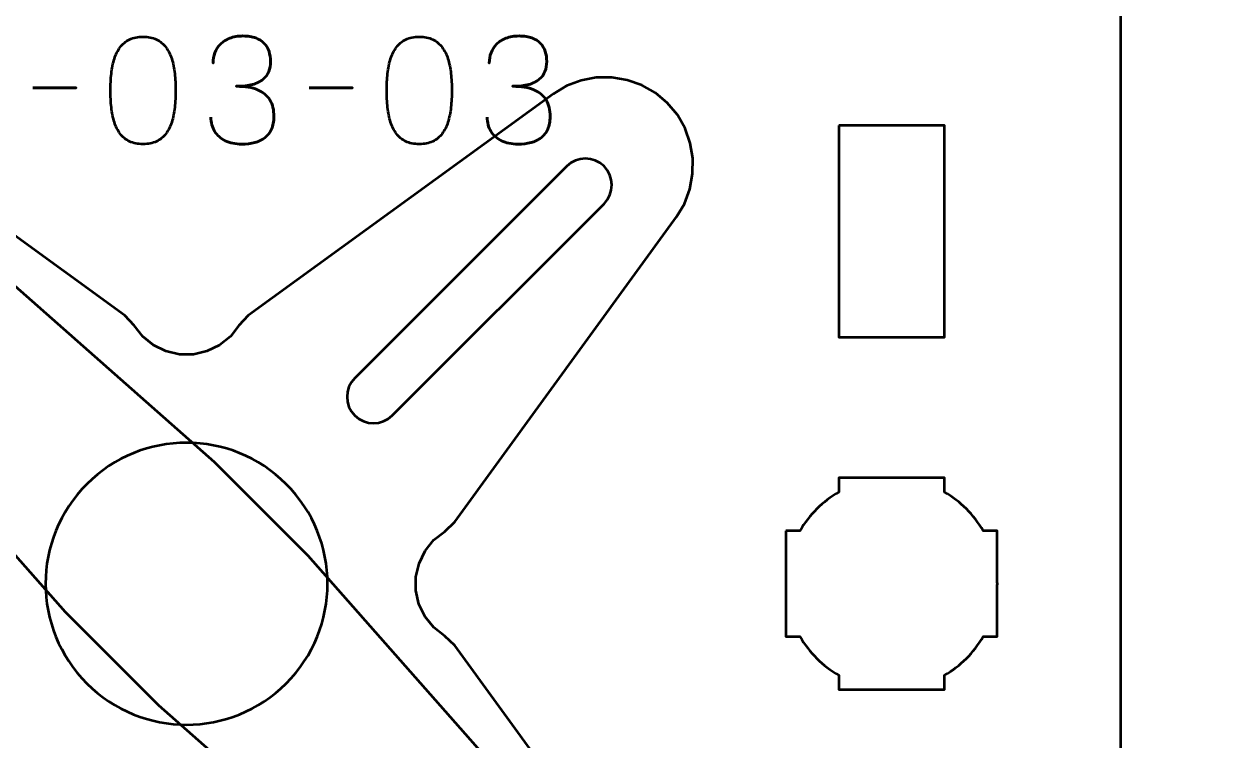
# Model space of a CAD drawing. Header units: centimetres. Extents: x -22.6 to 1.6, y -29.7 to 0.
# Drawn here: x -19.961 to -16.563, y -26.919 to -24.887 of the extents above; entities that cross this region are included whole.
import ezdxf

# ---------------------------------------------------------------- set-up
doc = ezdxf.new("R2010")
doc.units = ezdxf.units.CM
doc.header["$MEASUREMENT"] = 0
doc.layers.add('Layer 1', color=7, linetype='Continuous')

msp = doc.modelspace()

# ---------------------------------------------------------------- linework, layer by layer
at = {"layer": 'Layer 1', "color": 22, "lineweight": 53}
msp.add_open_spline([(-22.62502, -29.19995), (-22.62502, -29.19995), (-22.62502, -0.49992), (-22.62502, -0.49992), (-22.62502, -0.49992), (-22.62502, -0.22295), (-22.40193, 0.00004), (-22.12493, 0.00004), (-22.12493, 0.00004), (-22.12493, 0.00004), (1.12492, 0.00004), (1.12492, 0.00004), (1.12492, 0.00004), (1.40206, 0.00004), (1.62502, -0.22295), (1.62502, -0.49992), (1.62502, -0.49992), (1.62502, -0.49992), (1.62502, -29.19995), (1.62502, -29.19995), (1.62502, -29.19995), (1.62502, -29.47695), (1.40206, -29.70004), (1.12492, -29.70004), (1.12492, -29.70004), (1.12492, -29.70004), (-22.12493, -29.70004), (-22.12493, -29.70004), (-22.12493, -29.70004), (-22.40193, -29.70004), (-22.62502, -29.47695), (-22.62502, -29.19995)], degree=3, knots=[0, 0, 0, 0, 0.125, 0.125, 0.125, 0.125, 0.25, 0.25, 0.25, 0.25, 0.375, 0.375, 0.375, 0.375, 0.5, 0.5, 0.5, 0.5, 0.625, 0.625, 0.625, 0.625, 0.75, 0.75, 0.75, 0.75, 0.875, 0.875, 0.875, 0.875, 1, 1, 1, 1], dxfattribs=at)
at = {"layer": 'Layer 1', "color": 114, "lineweight": 53}
msp.add_open_spline([(-21.64991, -23.82495), (-21.64991, -23.82495), (-17.35004, -23.82495), (-17.35004, -23.82495), (-17.35004, -23.82495), (-17.0729, -23.82495), (-16.84994, -24.04804), (-16.84994, -24.32504), (-16.84994, -24.32504), (-16.84994, -24.32504), (-16.84994, -28.62491), (-16.84994, -28.62491), (-16.84994, -28.62491), (-16.84994, -28.90205), (-17.0729, -29.12501), (-17.35004, -29.12501), (-17.35004, -29.12501), (-17.35004, -29.12501), (-21.64991, -29.12501), (-21.64991, -29.12501), (-21.64991, -29.12501), (-21.92691, -29.12501), (-22.15, -28.90205), (-22.15, -28.62491), (-22.15, -28.62491), (-22.15, -28.62491), (-22.15, -24.32504), (-22.15, -24.32504), (-22.15, -24.32504), (-22.15, -24.04804), (-21.92691, -23.82495), (-21.64991, -23.82495)], degree=3, knots=[0, 0, 0, 0, 0.125, 0.125, 0.125, 0.125, 0.25, 0.25, 0.25, 0.25, 0.375, 0.375, 0.375, 0.375, 0.5, 0.5, 0.5, 0.5, 0.625, 0.625, 0.625, 0.625, 0.75, 0.75, 0.75, 0.75, 0.875, 0.875, 0.875, 0.875, 1, 1, 1, 1], dxfattribs=at)
at = {"layer": 'Layer 1', "color": 30, "lineweight": 53}
for points, knots in [([(-19.6234, -25.2278), (-19.60859, -25.22773), (-19.59582, -25.22512), (-19.58516, -25.22004), (-19.58516, -25.22004), (-19.57458, -25.21496), (-19.56576, -25.20769), (-19.55871, -25.19845), (-19.55871, -25.19845), (-19.55172, -25.18914), (-19.54622, -25.17813), (-19.54213, -25.16543), (-19.54213, -25.16543), (-19.5381, -25.15273), (-19.53521, -25.13883), (-19.53359, -25.12359), (-19.53359, -25.12359), (-19.53189, -25.10835), (-19.53105, -25.09233), (-19.53112, -25.0754), (-19.53112, -25.0754), (-19.53105, -25.05854), (-19.53189, -25.04252), (-19.53359, -25.02735), (-19.53359, -25.02735), (-19.53521, -25.01218), (-19.5381, -24.99821), (-19.54213, -24.98551), (-19.54213, -24.98551), (-19.54622, -24.97288), (-19.55172, -24.96188), (-19.55871, -24.95249), (-19.55871, -24.95249), (-19.56576, -24.94318), (-19.57458, -24.93591), (-19.58516, -24.93083), (-19.58516, -24.93083), (-19.59582, -24.92568), (-19.60859, -24.92307), (-19.6234, -24.923), (-19.6234, -24.923), (-19.63822, -24.92307), (-19.65099, -24.92568), (-19.66165, -24.93083), (-19.66165, -24.93083), (-19.67223, -24.93591), (-19.68105, -24.94318), (-19.6881, -24.95249), (-19.6881, -24.95249), (-19.69509, -24.96188), (-19.70059, -24.97288), (-19.70468, -24.98551), (-19.70468, -24.98551), (-19.70871, -24.99821), (-19.7116, -25.01218), (-19.71322, -25.02735), (-19.71322, -25.02735), (-19.71491, -25.04252), (-19.71576, -25.05854), (-19.71569, -25.0754), (-19.71569, -25.0754), (-19.71576, -25.09233), (-19.71491, -25.10835), (-19.71322, -25.12359), (-19.71322, -25.12359), (-19.7116, -25.13883), (-19.70871, -25.15273), (-19.70468, -25.16543), (-19.70468, -25.16543), (-19.70059, -25.17813), (-19.69509, -25.18914), (-19.6881, -25.19845), (-19.6881, -25.19845), (-19.68105, -25.20769), (-19.67223, -25.21496), (-19.66165, -25.22004), (-19.66165, -25.22004), (-19.65099, -25.22512), (-19.63822, -25.22773), (-19.6234, -25.2278)], [0, 0, 0, 0, 0.05, 0.05, 0.05, 0.05, 0.1, 0.1, 0.1, 0.1, 0.15, 0.15, 0.15, 0.15, 0.2, 0.2, 0.2, 0.2, 0.25, 0.25, 0.25, 0.25, 0.3, 0.3, 0.3, 0.3, 0.35, 0.35, 0.35, 0.35, 0.4, 0.4, 0.4, 0.4, 0.45, 0.45, 0.45, 0.45, 0.5, 0.5, 0.5, 0.5, 0.55, 0.55, 0.55, 0.55, 0.6, 0.6, 0.6, 0.6, 0.65, 0.65, 0.65, 0.65, 0.7, 0.7, 0.7, 0.7, 0.75, 0.75, 0.75, 0.75, 0.8, 0.8, 0.8, 0.8, 0.85, 0.85, 0.85, 0.85, 0.9, 0.9, 0.9, 0.9, 0.95, 0.95, 0.95, 0.95, 1, 1, 1, 1]), ([(-19.6234, -25.2278), (-19.60859, -25.22773), (-19.59582, -25.22512), (-19.58516, -25.22004), (-19.58516, -25.22004), (-19.57458, -25.21496), (-19.56576, -25.20769), (-19.55871, -25.19845), (-19.55871, -25.19845), (-19.55172, -25.18914), (-19.54622, -25.17813), (-19.54213, -25.16543), (-19.54213, -25.16543), (-19.5381, -25.15273), (-19.53521, -25.13883), (-19.53359, -25.12359), (-19.53359, -25.12359), (-19.53189, -25.10835), (-19.53105, -25.09233), (-19.53112, -25.0754), (-19.53112, -25.0754), (-19.53105, -25.05854), (-19.53189, -25.04252), (-19.53359, -25.02735), (-19.53359, -25.02735), (-19.53521, -25.01218), (-19.5381, -24.99821), (-19.54213, -24.98551), (-19.54213, -24.98551), (-19.54622, -24.97288), (-19.55172, -24.96188), (-19.55871, -24.95249), (-19.55871, -24.95249), (-19.56576, -24.94318), (-19.57458, -24.93591), (-19.58516, -24.93083), (-19.58516, -24.93083), (-19.59582, -24.92568), (-19.60859, -24.92307), (-19.6234, -24.923), (-19.6234, -24.923), (-19.63822, -24.92307), (-19.65099, -24.92568), (-19.66165, -24.93083), (-19.66165, -24.93083), (-19.67223, -24.93591), (-19.68105, -24.94318), (-19.6881, -24.95249), (-19.6881, -24.95249), (-19.69509, -24.96188), (-19.70059, -24.97288), (-19.70468, -24.98551), (-19.70468, -24.98551), (-19.70871, -24.99821), (-19.7116, -25.01218), (-19.71322, -25.02735), (-19.71322, -25.02735), (-19.71491, -25.04252), (-19.71576, -25.05854), (-19.71569, -25.0754), (-19.71569, -25.0754), (-19.71576, -25.09233), (-19.71491, -25.10835), (-19.71322, -25.12359), (-19.71322, -25.12359), (-19.7116, -25.13883), (-19.70871, -25.15273), (-19.70468, -25.16543), (-19.70468, -25.16543), (-19.70059, -25.17813), (-19.69509, -25.18914), (-19.6881, -25.19845), (-19.6881, -25.19845), (-19.68105, -25.20769), (-19.67223, -25.21496), (-19.66165, -25.22004), (-19.66165, -25.22004), (-19.65099, -25.22512), (-19.63822, -25.22773), (-19.6234, -25.2278)], [0, 0, 0, 0, 0.05, 0.05, 0.05, 0.05, 0.1, 0.1, 0.1, 0.1, 0.15, 0.15, 0.15, 0.15, 0.2, 0.2, 0.2, 0.2, 0.25, 0.25, 0.25, 0.25, 0.3, 0.3, 0.3, 0.3, 0.35, 0.35, 0.35, 0.35, 0.4, 0.4, 0.4, 0.4, 0.45, 0.45, 0.45, 0.45, 0.5, 0.5, 0.5, 0.5, 0.55, 0.55, 0.55, 0.55, 0.6, 0.6, 0.6, 0.6, 0.65, 0.65, 0.65, 0.65, 0.7, 0.7, 0.7, 0.7, 0.75, 0.75, 0.75, 0.75, 0.8, 0.8, 0.8, 0.8, 0.85, 0.85, 0.85, 0.85, 0.9, 0.9, 0.9, 0.9, 0.95, 0.95, 0.95, 0.95, 1, 1, 1, 1]), ([(-19.43079, -25.15118), (-19.43072, -25.16642), (-19.42719, -25.17968), (-19.42021, -25.19118), (-19.42021, -25.19118), (-19.41322, -25.20261), (-19.40327, -25.21157), (-19.39029, -25.21799), (-19.39029, -25.21799), (-19.37731, -25.22441), (-19.36172, -25.22766), (-19.34358, -25.2278), (-19.34358, -25.2278), (-19.32997, -25.2278), (-19.31762, -25.22639), (-19.3064, -25.22343), (-19.3064, -25.22343), (-19.29525, -25.22046), (-19.28566, -25.21588), (-19.27754, -25.2096), (-19.27754, -25.2096), (-19.26943, -25.20332), (-19.26322, -25.1952), (-19.25878, -25.18533), (-19.25878, -25.18533), (-19.2544, -25.17538), (-19.25222, -25.16345), (-19.25215, -25.14948), (-19.25215, -25.14948), (-19.25207, -25.13086), (-19.25588, -25.11512), (-19.26343, -25.10235), (-19.26343, -25.10235), (-19.27098, -25.08958), (-19.2827, -25.07999), (-19.29843, -25.07343), (-19.29843, -25.07343), (-19.31416, -25.06686), (-19.33434, -25.06355), (-19.35882, -25.06355), (-19.35882, -25.06355), (-19.34055, -25.06362), (-19.32524, -25.06193), (-19.31275, -25.05847), (-19.31275, -25.05847), (-19.30033, -25.05501), (-19.29039, -25.05014), (-19.28291, -25.04379), (-19.28291, -25.04379), (-19.27543, -25.03751), (-19.27, -25.03003), (-19.26675, -25.02143), (-19.26675, -25.02143), (-19.26343, -25.01289), (-19.26181, -25.00351), (-19.26188, -24.99328), (-19.26188, -24.99328), (-19.26181, -24.98304), (-19.26322, -24.97359), (-19.26604, -24.96484), (-19.26604, -24.96484), (-19.2688, -24.95609), (-19.27331, -24.9484), (-19.27945, -24.94184), (-19.27945, -24.94184), (-19.28559, -24.93528), (-19.2937, -24.93013), (-19.30365, -24.92646), (-19.30365, -24.92646), (-19.31367, -24.92279), (-19.32588, -24.92096), (-19.3402, -24.92089), (-19.3402, -24.92089), (-19.35445, -24.92096), (-19.36694, -24.92307), (-19.37752, -24.92717), (-19.37752, -24.92717), (-19.38818, -24.93126), (-19.39692, -24.93683), (-19.40398, -24.94396), (-19.40398, -24.94396), (-19.41096, -24.95108), (-19.41619, -24.9592), (-19.41964, -24.96837), (-19.41964, -24.96837), (-19.42317, -24.97754), (-19.42486, -24.98728), (-19.42486, -24.99751), (-19.42486, -24.99751), (-19.42486, -24.98728), (-19.42317, -24.97754), (-19.41964, -24.96837), (-19.41964, -24.96837), (-19.41619, -24.9592), (-19.41096, -24.95108), (-19.40398, -24.94396), (-19.40398, -24.94396), (-19.39692, -24.93683), (-19.38818, -24.93126), (-19.37752, -24.92717), (-19.37752, -24.92717), (-19.36694, -24.92307), (-19.35445, -24.92096), (-19.3402, -24.92089), (-19.3402, -24.92089), (-19.32588, -24.92096), (-19.31367, -24.92279), (-19.30365, -24.92646), (-19.30365, -24.92646), (-19.2937, -24.93013), (-19.28559, -24.93528), (-19.27945, -24.94184), (-19.27945, -24.94184), (-19.27331, -24.9484), (-19.2688, -24.95609), (-19.26604, -24.96484), (-19.26604, -24.96484), (-19.26322, -24.97359), (-19.26181, -24.98304), (-19.26188, -24.99328), (-19.26188, -24.99328), (-19.26181, -25.00351), (-19.26343, -25.01289), (-19.26675, -25.02143), (-19.26675, -25.02143), (-19.27, -25.03003), (-19.27543, -25.03751), (-19.28291, -25.04379), (-19.28291, -25.04379), (-19.29039, -25.05014), (-19.30033, -25.05501), (-19.31275, -25.05847), (-19.31275, -25.05847), (-19.32524, -25.06193), (-19.34055, -25.06362), (-19.35882, -25.06355), (-19.35882, -25.06355), (-19.33434, -25.06355), (-19.31416, -25.06686), (-19.29843, -25.07343), (-19.29843, -25.07343), (-19.2827, -25.07999), (-19.27098, -25.08958), (-19.26343, -25.10235), (-19.26343, -25.10235), (-19.25588, -25.11512), (-19.25207, -25.13086), (-19.25215, -25.14948), (-19.25215, -25.14948), (-19.25222, -25.16345), (-19.2544, -25.17538), (-19.25878, -25.18533), (-19.25878, -25.18533), (-19.26322, -25.1952), (-19.26943, -25.20332), (-19.27754, -25.2096), (-19.27754, -25.2096), (-19.28566, -25.21588), (-19.29525, -25.22046), (-19.3064, -25.22343), (-19.3064, -25.22343), (-19.31762, -25.22639), (-19.32997, -25.2278), (-19.34358, -25.2278), (-19.34358, -25.2278), (-19.36172, -25.22766), (-19.37731, -25.22441), (-19.39029, -25.21799), (-19.39029, -25.21799), (-19.40327, -25.21157), (-19.41322, -25.20261), (-19.42021, -25.19118), (-19.42021, -25.19118), (-19.42719, -25.17968), (-19.43072, -25.16642), (-19.43079, -25.15118)], [0, 0, 0, 0, 0.0227273, 0.0227273, 0.0227273, 0.0227273, 0.0454545, 0.0454545, 0.0454545, 0.0454545, 0.0681818, 0.0681818, 0.0681818, 0.0681818, 0.0909091, 0.0909091, 0.0909091, 0.0909091, 0.1136364, 0.1136364, 0.1136364, 0.1136364, 0.1363636, 0.1363636, 0.1363636, 0.1363636, 0.1590909, 0.1590909, 0.1590909, 0.1590909, 0.1818182, 0.1818182, 0.1818182, 0.1818182, 0.2045455, 0.2045455, 0.2045455, 0.2045455, 0.2272727, 0.2272727, 0.2272727, 0.2272727, 0.25, 0.25, 0.25, 0.25, 0.2727273, 0.2727273, 0.2727273, 0.2727273, 0.2954545, 0.2954545, 0.2954545, 0.2954545, 0.3181818, 0.3181818, 0.3181818, 0.3181818, 0.3409091, 0.3409091, 0.3409091, 0.3409091, 0.3636364, 0.3636364, 0.3636364, 0.3636364, 0.3863636, 0.3863636, 0.3863636, 0.3863636, 0.4090909, 0.4090909, 0.4090909, 0.4090909, 0.4318182, 0.4318182, 0.4318182, 0.4318182, 0.4545455, 0.4545455, 0.4545455, 0.4545455, 0.4772727, 0.4772727, 0.4772727, 0.4772727, 0.5, 0.5, 0.5, 0.5, 0.5227273, 0.5227273, 0.5227273, 0.5227273, 0.5454545, 0.5454545, 0.5454545, 0.5454545, 0.5681818, 0.5681818, 0.5681818, 0.5681818, 0.5909091, 0.5909091, 0.5909091, 0.5909091, 0.6136364, 0.6136364, 0.6136364, 0.6136364, 0.6363636, 0.6363636, 0.6363636, 0.6363636, 0.6590909, 0.6590909, 0.6590909, 0.6590909, 0.6818182, 0.6818182, 0.6818182, 0.6818182, 0.7045455, 0.7045455, 0.7045455, 0.7045455, 0.7272727, 0.7272727, 0.7272727, 0.7272727, 0.75, 0.75, 0.75, 0.75, 0.7727273, 0.7727273, 0.7727273, 0.7727273, 0.7954545, 0.7954545, 0.7954545, 0.7954545, 0.8181818, 0.8181818, 0.8181818, 0.8181818, 0.8409091, 0.8409091, 0.8409091, 0.8409091, 0.8636364, 0.8636364, 0.8636364, 0.8636364, 0.8863636, 0.8863636, 0.8863636, 0.8863636, 0.9090909, 0.9090909, 0.9090909, 0.9090909, 0.9318182, 0.9318182, 0.9318182, 0.9318182, 0.9545455, 0.9545455, 0.9545455, 0.9545455, 0.9772727, 0.9772727, 0.9772727, 0.9772727, 1, 1, 1, 1]), ([(-18.83982, -25.2278), (-18.82501, -25.22773), (-18.81224, -25.22512), (-18.80158, -25.22004), (-18.80158, -25.22004), (-18.791, -25.21496), (-18.78218, -25.20769), (-18.77513, -25.19845), (-18.77513, -25.19845), (-18.76814, -25.18914), (-18.76264, -25.17813), (-18.75855, -25.16543), (-18.75855, -25.16543), (-18.75452, -25.15273), (-18.75163, -25.13883), (-18.75001, -25.12359), (-18.75001, -25.12359), (-18.74831, -25.10835), (-18.74747, -25.09233), (-18.74754, -25.0754), (-18.74754, -25.0754), (-18.74747, -25.05854), (-18.74831, -25.04252), (-18.75001, -25.02735), (-18.75001, -25.02735), (-18.75163, -25.01218), (-18.75452, -24.99821), (-18.75855, -24.98551), (-18.75855, -24.98551), (-18.76264, -24.97288), (-18.76814, -24.96188), (-18.77513, -24.95249), (-18.77513, -24.95249), (-18.78218, -24.94318), (-18.791, -24.93591), (-18.80158, -24.93083), (-18.80158, -24.93083), (-18.81224, -24.92568), (-18.82501, -24.92307), (-18.83982, -24.923), (-18.83982, -24.923), (-18.85464, -24.92307), (-18.86741, -24.92568), (-18.87807, -24.93083), (-18.87807, -24.93083), (-18.88865, -24.93591), (-18.89747, -24.94318), (-18.90452, -24.95249), (-18.90452, -24.95249), (-18.91151, -24.96188), (-18.91701, -24.97288), (-18.9211, -24.98551), (-18.9211, -24.98551), (-18.92513, -24.99821), (-18.92802, -25.01218), (-18.92964, -25.02735), (-18.92964, -25.02735), (-18.93133, -25.04252), (-18.93218, -25.05854), (-18.93211, -25.0754), (-18.93211, -25.0754), (-18.93218, -25.09233), (-18.93133, -25.10835), (-18.92964, -25.12359), (-18.92964, -25.12359), (-18.92802, -25.13883), (-18.92513, -25.15273), (-18.9211, -25.16543), (-18.9211, -25.16543), (-18.91701, -25.17813), (-18.91151, -25.18914), (-18.90452, -25.19845), (-18.90452, -25.19845), (-18.89747, -25.20769), (-18.88865, -25.21496), (-18.87807, -25.22004), (-18.87807, -25.22004), (-18.86741, -25.22512), (-18.85464, -25.22773), (-18.83982, -25.2278)], [0, 0, 0, 0, 0.05, 0.05, 0.05, 0.05, 0.1, 0.1, 0.1, 0.1, 0.15, 0.15, 0.15, 0.15, 0.2, 0.2, 0.2, 0.2, 0.25, 0.25, 0.25, 0.25, 0.3, 0.3, 0.3, 0.3, 0.35, 0.35, 0.35, 0.35, 0.4, 0.4, 0.4, 0.4, 0.45, 0.45, 0.45, 0.45, 0.5, 0.5, 0.5, 0.5, 0.55, 0.55, 0.55, 0.55, 0.6, 0.6, 0.6, 0.6, 0.65, 0.65, 0.65, 0.65, 0.7, 0.7, 0.7, 0.7, 0.75, 0.75, 0.75, 0.75, 0.8, 0.8, 0.8, 0.8, 0.85, 0.85, 0.85, 0.85, 0.9, 0.9, 0.9, 0.9, 0.95, 0.95, 0.95, 0.95, 1, 1, 1, 1]), ([(-18.83982, -25.2278), (-18.82501, -25.22773), (-18.81224, -25.22512), (-18.80158, -25.22004), (-18.80158, -25.22004), (-18.791, -25.21496), (-18.78218, -25.20769), (-18.77513, -25.19845), (-18.77513, -25.19845), (-18.76814, -25.18914), (-18.76264, -25.17813), (-18.75855, -25.16543), (-18.75855, -25.16543), (-18.75452, -25.15273), (-18.75163, -25.13883), (-18.75001, -25.12359), (-18.75001, -25.12359), (-18.74831, -25.10835), (-18.74747, -25.09233), (-18.74754, -25.0754), (-18.74754, -25.0754), (-18.74747, -25.05854), (-18.74831, -25.04252), (-18.75001, -25.02735), (-18.75001, -25.02735), (-18.75163, -25.01218), (-18.75452, -24.99821), (-18.75855, -24.98551), (-18.75855, -24.98551), (-18.76264, -24.97288), (-18.76814, -24.96188), (-18.77513, -24.95249), (-18.77513, -24.95249), (-18.78218, -24.94318), (-18.791, -24.93591), (-18.80158, -24.93083), (-18.80158, -24.93083), (-18.81224, -24.92568), (-18.82501, -24.92307), (-18.83982, -24.923), (-18.83982, -24.923), (-18.85464, -24.92307), (-18.86741, -24.92568), (-18.87807, -24.93083), (-18.87807, -24.93083), (-18.88865, -24.93591), (-18.89747, -24.94318), (-18.90452, -24.95249), (-18.90452, -24.95249), (-18.91151, -24.96188), (-18.91701, -24.97288), (-18.9211, -24.98551), (-18.9211, -24.98551), (-18.92513, -24.99821), (-18.92802, -25.01218), (-18.92964, -25.02735), (-18.92964, -25.02735), (-18.93133, -25.04252), (-18.93218, -25.05854), (-18.93211, -25.0754), (-18.93211, -25.0754), (-18.93218, -25.09233), (-18.93133, -25.10835), (-18.92964, -25.12359), (-18.92964, -25.12359), (-18.92802, -25.13883), (-18.92513, -25.15273), (-18.9211, -25.16543), (-18.9211, -25.16543), (-18.91701, -25.17813), (-18.91151, -25.18914), (-18.90452, -25.19845), (-18.90452, -25.19845), (-18.89747, -25.20769), (-18.88865, -25.21496), (-18.87807, -25.22004), (-18.87807, -25.22004), (-18.86741, -25.22512), (-18.85464, -25.22773), (-18.83982, -25.2278)], [0, 0, 0, 0, 0.05, 0.05, 0.05, 0.05, 0.1, 0.1, 0.1, 0.1, 0.15, 0.15, 0.15, 0.15, 0.2, 0.2, 0.2, 0.2, 0.25, 0.25, 0.25, 0.25, 0.3, 0.3, 0.3, 0.3, 0.35, 0.35, 0.35, 0.35, 0.4, 0.4, 0.4, 0.4, 0.45, 0.45, 0.45, 0.45, 0.5, 0.5, 0.5, 0.5, 0.55, 0.55, 0.55, 0.55, 0.6, 0.6, 0.6, 0.6, 0.65, 0.65, 0.65, 0.65, 0.7, 0.7, 0.7, 0.7, 0.75, 0.75, 0.75, 0.75, 0.8, 0.8, 0.8, 0.8, 0.85, 0.85, 0.85, 0.85, 0.9, 0.9, 0.9, 0.9, 0.95, 0.95, 0.95, 0.95, 1, 1, 1, 1]), ([(-18.64721, -25.15118), (-18.64714, -25.16642), (-18.64361, -25.17968), (-18.63663, -25.19118), (-18.63663, -25.19118), (-18.62964, -25.20261), (-18.61969, -25.21157), (-18.60671, -25.21799), (-18.60671, -25.21799), (-18.59373, -25.22441), (-18.57814, -25.22766), (-18.56, -25.2278), (-18.56, -25.2278), (-18.54639, -25.2278), (-18.53404, -25.22639), (-18.52282, -25.22343), (-18.52282, -25.22343), (-18.51167, -25.22046), (-18.50208, -25.21588), (-18.49396, -25.2096), (-18.49396, -25.2096), (-18.48585, -25.20332), (-18.47964, -25.1952), (-18.4752, -25.18533), (-18.4752, -25.18533), (-18.47082, -25.17538), (-18.46864, -25.16345), (-18.46857, -25.14948), (-18.46857, -25.14948), (-18.46849, -25.13086), (-18.4723, -25.11512), (-18.47985, -25.10235), (-18.47985, -25.10235), (-18.4874, -25.08958), (-18.49912, -25.07999), (-18.51485, -25.07343), (-18.51485, -25.07343), (-18.53058, -25.06686), (-18.55076, -25.06355), (-18.57524, -25.06355), (-18.57524, -25.06355), (-18.55697, -25.06362), (-18.54166, -25.06193), (-18.52917, -25.05847), (-18.52917, -25.05847), (-18.51675, -25.05501), (-18.50681, -25.05014), (-18.49933, -25.04379), (-18.49933, -25.04379), (-18.49185, -25.03751), (-18.48642, -25.03003), (-18.48317, -25.02143), (-18.48317, -25.02143), (-18.47985, -25.01289), (-18.47823, -25.00351), (-18.4783, -24.99328), (-18.4783, -24.99328), (-18.47823, -24.98304), (-18.47964, -24.97359), (-18.48246, -24.96484), (-18.48246, -24.96484), (-18.48522, -24.95609), (-18.48973, -24.9484), (-18.49587, -24.94184), (-18.49587, -24.94184), (-18.50201, -24.93528), (-18.51012, -24.93013), (-18.52007, -24.92646), (-18.52007, -24.92646), (-18.53009, -24.92279), (-18.5423, -24.92096), (-18.55662, -24.92089), (-18.55662, -24.92089), (-18.57087, -24.92096), (-18.58336, -24.92307), (-18.59394, -24.92717), (-18.59394, -24.92717), (-18.6046, -24.93126), (-18.61334, -24.93683), (-18.6204, -24.94396), (-18.6204, -24.94396), (-18.62738, -24.95108), (-18.63261, -24.9592), (-18.63606, -24.96837), (-18.63606, -24.96837), (-18.63959, -24.97754), (-18.64128, -24.98728), (-18.64128, -24.99751), (-18.64128, -24.99751), (-18.64128, -24.98728), (-18.63959, -24.97754), (-18.63606, -24.96837), (-18.63606, -24.96837), (-18.63261, -24.9592), (-18.62738, -24.95108), (-18.6204, -24.94396), (-18.6204, -24.94396), (-18.61334, -24.93683), (-18.6046, -24.93126), (-18.59394, -24.92717), (-18.59394, -24.92717), (-18.58336, -24.92307), (-18.57087, -24.92096), (-18.55662, -24.92089), (-18.55662, -24.92089), (-18.5423, -24.92096), (-18.53009, -24.92279), (-18.52007, -24.92646), (-18.52007, -24.92646), (-18.51012, -24.93013), (-18.50201, -24.93528), (-18.49587, -24.94184), (-18.49587, -24.94184), (-18.48973, -24.9484), (-18.48522, -24.95609), (-18.48246, -24.96484), (-18.48246, -24.96484), (-18.47964, -24.97359), (-18.47823, -24.98304), (-18.4783, -24.99328), (-18.4783, -24.99328), (-18.47823, -25.00351), (-18.47985, -25.01289), (-18.48317, -25.02143), (-18.48317, -25.02143), (-18.48642, -25.03003), (-18.49185, -25.03751), (-18.49933, -25.04379), (-18.49933, -25.04379), (-18.50681, -25.05014), (-18.51675, -25.05501), (-18.52917, -25.05847), (-18.52917, -25.05847), (-18.54166, -25.06193), (-18.55697, -25.06362), (-18.57524, -25.06355), (-18.57524, -25.06355), (-18.55076, -25.06355), (-18.53058, -25.06686), (-18.51485, -25.07343), (-18.51485, -25.07343), (-18.49912, -25.07999), (-18.4874, -25.08958), (-18.47985, -25.10235), (-18.47985, -25.10235), (-18.4723, -25.11512), (-18.46849, -25.13086), (-18.46857, -25.14948), (-18.46857, -25.14948), (-18.46864, -25.16345), (-18.47082, -25.17538), (-18.4752, -25.18533), (-18.4752, -25.18533), (-18.47964, -25.1952), (-18.48585, -25.20332), (-18.49396, -25.2096), (-18.49396, -25.2096), (-18.50208, -25.21588), (-18.51167, -25.22046), (-18.52282, -25.22343), (-18.52282, -25.22343), (-18.53404, -25.22639), (-18.54639, -25.2278), (-18.56, -25.2278), (-18.56, -25.2278), (-18.57814, -25.22766), (-18.59373, -25.22441), (-18.60671, -25.21799), (-18.60671, -25.21799), (-18.61969, -25.21157), (-18.62964, -25.20261), (-18.63663, -25.19118), (-18.63663, -25.19118), (-18.64361, -25.17968), (-18.64714, -25.16642), (-18.64721, -25.15118)], [0, 0, 0, 0, 0.0227273, 0.0227273, 0.0227273, 0.0227273, 0.0454545, 0.0454545, 0.0454545, 0.0454545, 0.0681818, 0.0681818, 0.0681818, 0.0681818, 0.0909091, 0.0909091, 0.0909091, 0.0909091, 0.1136364, 0.1136364, 0.1136364, 0.1136364, 0.1363636, 0.1363636, 0.1363636, 0.1363636, 0.1590909, 0.1590909, 0.1590909, 0.1590909, 0.1818182, 0.1818182, 0.1818182, 0.1818182, 0.2045455, 0.2045455, 0.2045455, 0.2045455, 0.2272727, 0.2272727, 0.2272727, 0.2272727, 0.25, 0.25, 0.25, 0.25, 0.2727273, 0.2727273, 0.2727273, 0.2727273, 0.2954545, 0.2954545, 0.2954545, 0.2954545, 0.3181818, 0.3181818, 0.3181818, 0.3181818, 0.3409091, 0.3409091, 0.3409091, 0.3409091, 0.3636364, 0.3636364, 0.3636364, 0.3636364, 0.3863636, 0.3863636, 0.3863636, 0.3863636, 0.4090909, 0.4090909, 0.4090909, 0.4090909, 0.4318182, 0.4318182, 0.4318182, 0.4318182, 0.4545455, 0.4545455, 0.4545455, 0.4545455, 0.4772727, 0.4772727, 0.4772727, 0.4772727, 0.5, 0.5, 0.5, 0.5, 0.5227273, 0.5227273, 0.5227273, 0.5227273, 0.5454545, 0.5454545, 0.5454545, 0.5454545, 0.5681818, 0.5681818, 0.5681818, 0.5681818, 0.5909091, 0.5909091, 0.5909091, 0.5909091, 0.6136364, 0.6136364, 0.6136364, 0.6136364, 0.6363636, 0.6363636, 0.6363636, 0.6363636, 0.6590909, 0.6590909, 0.6590909, 0.6590909, 0.6818182, 0.6818182, 0.6818182, 0.6818182, 0.7045455, 0.7045455, 0.7045455, 0.7045455, 0.7272727, 0.7272727, 0.7272727, 0.7272727, 0.75, 0.75, 0.75, 0.75, 0.7727273, 0.7727273, 0.7727273, 0.7727273, 0.7954545, 0.7954545, 0.7954545, 0.7954545, 0.8181818, 0.8181818, 0.8181818, 0.8181818, 0.8409091, 0.8409091, 0.8409091, 0.8409091, 0.8636364, 0.8636364, 0.8636364, 0.8636364, 0.8863636, 0.8863636, 0.8863636, 0.8863636, 0.9090909, 0.9090909, 0.9090909, 0.9090909, 0.9318182, 0.9318182, 0.9318182, 0.9318182, 0.9545455, 0.9545455, 0.9545455, 0.9545455, 0.9772727, 0.9772727, 0.9772727, 0.9772727, 1, 1, 1, 1]), ([(-20.54123, -25.08478), (-20.54123, -25.08478), (-19.67529, -25.71435), (-19.67529, -25.71435), (-19.67529, -25.71435), (-19.67529, -25.71435), (-19.6484, -25.74236), (-19.6484, -25.74236), (-19.6484, -25.74236), (-19.6484, -25.74236), (-19.62432, -25.77317), (-19.62432, -25.77317), (-19.62432, -25.77317), (-19.62432, -25.77317), (-19.59407, -25.79781), (-19.59407, -25.79781), (-19.59407, -25.79781), (-19.59407, -25.79781), (-19.55879, -25.81517), (-19.55879, -25.81517), (-19.55879, -25.81517), (-19.55879, -25.81517), (-19.51957, -25.82414), (-19.51957, -25.82414), (-19.51957, -25.82414), (-19.51957, -25.82414), (-19.48036, -25.82413), (-19.48036, -25.82413), (-19.48036, -25.82413), (-19.48036, -25.82413), (-19.44228, -25.81517), (-19.44228, -25.81517), (-19.44228, -25.81517), (-19.44228, -25.81517), (-19.40643, -25.79836), (-19.40643, -25.79836), (-19.40643, -25.79836), (-19.40643, -25.79836), (-19.37562, -25.77316), (-19.37562, -25.77316), (-19.37562, -25.77316), (-19.37562, -25.77316), (-19.35155, -25.74236), (-19.35155, -25.74236), (-19.35155, -25.74236), (-19.35155, -25.74236), (-19.32522, -25.71379), (-19.32522, -25.71379), (-19.32522, -25.71379), (-19.32522, -25.71379), (-18.45927, -25.08534), (-18.45927, -25.08534), (-18.45927, -25.08534), (-18.45927, -25.08534), (-18.42174, -25.06237), (-18.42174, -25.06237), (-18.42174, -25.06237), (-18.42174, -25.06237), (-18.38086, -25.04726), (-18.38086, -25.04726), (-18.38086, -25.04726), (-18.38086, -25.04726), (-18.33772, -25.03885), (-18.33772, -25.03885), (-18.33772, -25.03885), (-18.33772, -25.03885), (-18.29348, -25.03829), (-18.29348, -25.03829), (-18.29348, -25.03829), (-18.29348, -25.03829), (-18.24979, -25.04613), (-18.24979, -25.04613), (-18.24979, -25.04613), (-18.24979, -25.04613), (-18.20834, -25.0607), (-18.20834, -25.0607), (-18.20834, -25.0607), (-18.20834, -25.0607), (-18.1697, -25.08254), (-18.1697, -25.08254), (-18.1697, -25.08254), (-18.1697, -25.08254), (-18.13609, -25.11054), (-18.13609, -25.11054), (-18.13609, -25.11054), (-18.13609, -25.11054), (-18.10752, -25.14471), (-18.10752, -25.14471), (-18.10752, -25.14471), (-18.10752, -25.14471), (-18.08568, -25.18336), (-18.08568, -25.18336), (-18.08568, -25.18336), (-18.08568, -25.18336), (-18.07111, -25.2248), (-18.07111, -25.2248), (-18.07111, -25.2248), (-18.07111, -25.2248), (-18.06383, -25.26794), (-18.06383, -25.26794), (-18.06383, -25.26794), (-18.06383, -25.26794), (-18.06439, -25.31218), (-18.06439, -25.31218), (-18.06439, -25.31218), (-18.06439, -25.31218), (-18.07224, -25.35588), (-18.07224, -25.35588), (-18.07224, -25.35588), (-18.07224, -25.35588), (-18.08735, -25.39676), (-18.08735, -25.39676), (-18.08735, -25.39676), (-18.08735, -25.39676), (-18.11032, -25.43429), (-18.11032, -25.43429), (-18.11032, -25.43429), (-18.11032, -25.43429), (-18.73933, -26.29968), (-18.73933, -26.29968), (-18.73933, -26.29968), (-18.73933, -26.29968), (-18.76735, -26.32656), (-18.76735, -26.32656), (-18.76735, -26.32656), (-18.76735, -26.32656), (-18.79814, -26.35064), (-18.79814, -26.35064), (-18.79814, -26.35064), (-18.79814, -26.35064), (-18.82334, -26.38145), (-18.82334, -26.38145), (-18.82334, -26.38145), (-18.82334, -26.38145), (-18.84015, -26.4173), (-18.84015, -26.4173), (-18.84015, -26.4173), (-18.84015, -26.4173), (-18.84911, -26.45537), (-18.84911, -26.45537), (-18.84911, -26.45537), (-18.84911, -26.45537), (-18.84912, -26.49459), (-18.84912, -26.49459), (-18.84912, -26.49459), (-18.84912, -26.49459), (-18.84072, -26.53324), (-18.84072, -26.53324), (-18.84072, -26.53324), (-18.84072, -26.53324), (-18.82335, -26.56853), (-18.82335, -26.56853), (-18.82335, -26.56853), (-18.82335, -26.56853), (-18.79815, -26.59934), (-18.79815, -26.59934), (-18.79815, -26.59934), (-18.79815, -26.59934), (-18.76734, -26.62342), (-18.76734, -26.62342), (-18.76734, -26.62342), (-18.76734, -26.62342), (-18.73933, -26.6503), (-18.73933, -26.6503), (-18.73933, -26.6503), (-18.73933, -26.6503), (-18.11033, -27.51568), (-18.11033, -27.51568), (-18.11033, -27.51568), (-18.11033, -27.51568), (-18.08737, -27.5532), (-18.08737, -27.5532), (-18.08737, -27.5532), (-18.08737, -27.5532), (-18.07168, -27.59464), (-18.07168, -27.59464), (-18.07168, -27.59464), (-18.07168, -27.59464), (-18.06385, -27.63834), (-18.06385, -27.63834), (-18.06385, -27.63834), (-18.06385, -27.63834), (-18.06329, -27.68258), (-18.06329, -27.68258), (-18.06329, -27.68258), (-18.06329, -27.68258), (-18.07056, -27.72571), (-18.07056, -27.72571), (-18.07056, -27.72571), (-18.07056, -27.72571), (-18.08513, -27.76716), (-18.08513, -27.76716), (-18.08513, -27.76716), (-18.08513, -27.76716), (-18.10697, -27.80581), (-18.10697, -27.80581), (-18.10697, -27.80581), (-18.10697, -27.80581), (-18.13497, -27.83942), (-18.13497, -27.83942), (-18.13497, -27.83942), (-18.13497, -27.83942), (-18.16914, -27.86798), (-18.16914, -27.86798), (-18.16914, -27.86798), (-18.16914, -27.86798), (-18.2078, -27.88983), (-18.2078, -27.88983), (-18.2078, -27.88983), (-18.2078, -27.88983), (-18.24925, -27.9044), (-18.24925, -27.9044), (-18.24925, -27.9044), (-18.24925, -27.9044), (-18.29237, -27.91167), (-18.29237, -27.91167), (-18.29237, -27.91167), (-18.29237, -27.91167), (-18.33662, -27.91111), (-18.33662, -27.91111), (-18.33662, -27.91111), (-18.33662, -27.91111), (-18.38031, -27.90328), (-18.38031, -27.90328), (-18.38031, -27.90328), (-18.38031, -27.90328), (-18.42176, -27.88759), (-18.42176, -27.88759), (-18.42176, -27.88759), (-18.42176, -27.88759), (-18.45928, -27.86463), (-18.45928, -27.86463), (-18.45928, -27.86463), (-18.45928, -27.86463), (-19.32465, -27.23562), (-19.32465, -27.23562), (-19.32465, -27.23562), (-19.32465, -27.23562), (-19.35154, -27.20762), (-19.35154, -27.20762), (-19.35154, -27.20762), (-19.35154, -27.20762), (-19.37562, -27.17681), (-19.37562, -27.17681), (-19.37562, -27.17681), (-19.37562, -27.17681), (-19.40643, -27.15161), (-19.40643, -27.15161), (-19.40643, -27.15161), (-19.40643, -27.15161), (-19.44172, -27.13424), (-19.44172, -27.13424), (-19.44172, -27.13424), (-19.44172, -27.13424), (-19.48037, -27.12584), (-19.48037, -27.12584), (-19.48037, -27.12584), (-19.48037, -27.12584), (-19.51958, -27.12584), (-19.51958, -27.12584), (-19.51958, -27.12584), (-19.51958, -27.12584), (-19.55766, -27.13481), (-19.55766, -27.13481), (-19.55766, -27.13481), (-19.55766, -27.13481), (-19.59351, -27.15161), (-19.59351, -27.15161), (-19.59351, -27.15161), (-19.59351, -27.15161), (-19.62432, -27.17682), (-19.62432, -27.17682), (-19.62432, -27.17682), (-19.62432, -27.17682), (-19.6484, -27.20762), (-19.6484, -27.20762), (-19.6484, -27.20762), (-19.6484, -27.20762), (-19.67472, -27.23507), (-19.67472, -27.23507), (-19.67472, -27.23507), (-19.67472, -27.23507), (-20.54066, -27.86463), (-20.54066, -27.86463), (-20.54066, -27.86463), (-20.54066, -27.86463), (-20.57818, -27.88759), (-20.57818, -27.88759), (-20.57818, -27.88759), (-20.57818, -27.88759), (-20.61908, -27.90272), (-20.61908, -27.90272), (-20.61908, -27.90272), (-20.61908, -27.90272), (-20.66277, -27.91055), (-20.66277, -27.91055), (-20.66277, -27.91055), (-20.66277, -27.91055), (-20.70701, -27.91112), (-20.70701, -27.91112), (-20.70701, -27.91112), (-20.70701, -27.91112), (-20.75014, -27.90384), (-20.75014, -27.90384), (-20.75014, -27.90384), (-20.75014, -27.90384), (-20.79158, -27.88927), (-20.79158, -27.88927), (-20.79158, -27.88927), (-20.79158, -27.88927), (-20.83024, -27.86743), (-20.83024, -27.86743), (-20.83024, -27.86743), (-20.83024, -27.86743), (-20.86441, -27.83886), (-20.86441, -27.83886), (-20.86441, -27.83886), (-20.86441, -27.83886), (-20.89241, -27.80525), (-20.89241, -27.80525), (-20.89241, -27.80525), (-20.89241, -27.80525), (-20.91424, -27.76661), (-20.91424, -27.76661), (-20.91424, -27.76661), (-20.91424, -27.76661), (-20.92882, -27.72516), (-20.92882, -27.72516), (-20.92882, -27.72516), (-20.92882, -27.72516), (-20.93666, -27.68147), (-20.93666, -27.68147), (-20.93666, -27.68147), (-20.93666, -27.68147), (-20.9361, -27.63722), (-20.9361, -27.63722), (-20.9361, -27.63722), (-20.9361, -27.63722), (-20.9277, -27.5941), (-20.9277, -27.5941), (-20.9277, -27.5941), (-20.9277, -27.5941), (-20.91257, -27.5532), (-20.91257, -27.5532), (-20.91257, -27.5532), (-20.91257, -27.5532), (-20.88961, -27.51568), (-20.88961, -27.51568), (-20.88961, -27.51568), (-20.88961, -27.51568), (-20.26061, -26.64918), (-20.26061, -26.64918), (-20.26061, -26.64918), (-20.26061, -26.64918), (-20.2326, -26.62342), (-20.2326, -26.62342), (-20.2326, -26.62342), (-20.2326, -26.62342), (-20.2018, -26.59934), (-20.2018, -26.59934), (-20.2018, -26.59934), (-20.2018, -26.59934), (-20.17659, -26.56853), (-20.17659, -26.56853), (-20.17659, -26.56853), (-20.17659, -26.56853), (-20.15979, -26.53268), (-20.15979, -26.53268), (-20.15979, -26.53268), (-20.15979, -26.53268), (-20.15083, -26.49459), (-20.15083, -26.49459), (-20.15083, -26.49459), (-20.15083, -26.49459), (-20.15082, -26.45539), (-20.15082, -26.45539), (-20.15082, -26.45539), (-20.15082, -26.45539), (-20.15979, -26.41617), (-20.15979, -26.41617), (-20.15979, -26.41617), (-20.15979, -26.41617), (-20.17715, -26.38089), (-20.17715, -26.38089), (-20.17715, -26.38089), (-20.17715, -26.38089), (-20.20179, -26.35065), (-20.20179, -26.35065), (-20.20179, -26.35065), (-20.20179, -26.35065), (-20.2326, -26.32656), (-20.2326, -26.32656), (-20.2326, -26.32656), (-20.2326, -26.32656), (-20.26061, -26.29967), (-20.26061, -26.29967), (-20.26061, -26.29967), (-20.26061, -26.29967), (-20.89018, -25.43373), (-20.89018, -25.43373), (-20.89018, -25.43373), (-20.89018, -25.43373), (-20.91314, -25.39621), (-20.91314, -25.39621), (-20.91314, -25.39621), (-20.91314, -25.39621), (-20.92883, -25.35476), (-20.92883, -25.35476), (-20.92883, -25.35476), (-20.92883, -25.35476), (-20.93666, -25.31107), (-20.93666, -25.31107), (-20.93666, -25.31107), (-20.93666, -25.31107), (-20.93667, -25.26738), (-20.93667, -25.26738), (-20.93667, -25.26738), (-20.93667, -25.26738), (-20.92995, -25.2237), (-20.92995, -25.2237), (-20.92995, -25.2237), (-20.92995, -25.2237), (-20.91482, -25.18281), (-20.91482, -25.18281), (-20.91482, -25.18281), (-20.91482, -25.18281), (-20.89297, -25.14415), (-20.89297, -25.14415), (-20.89297, -25.14415), (-20.89297, -25.14415), (-20.86441, -25.10998), (-20.86441, -25.10998), (-20.86441, -25.10998), (-20.86441, -25.10998), (-20.8308, -25.08198), (-20.8308, -25.08198), (-20.8308, -25.08198), (-20.8308, -25.08198), (-20.79215, -25.06014), (-20.79215, -25.06014), (-20.79215, -25.06014), (-20.79215, -25.06014), (-20.75126, -25.04501), (-20.75126, -25.04501), (-20.75126, -25.04501), (-20.75126, -25.04501), (-20.70758, -25.03829), (-20.70758, -25.03829), (-20.70758, -25.03829), (-20.70758, -25.03829), (-20.66389, -25.0383), (-20.66389, -25.0383), (-20.66389, -25.0383), (-20.66389, -25.0383), (-20.62019, -25.04613), (-20.62019, -25.04613), (-20.62019, -25.04613), (-20.62019, -25.04613), (-20.57875, -25.06182), (-20.57875, -25.06182), (-20.57875, -25.06182), (-20.57875, -25.06182), (-20.54123, -25.08478), (-20.54123, -25.08478)], [0, 0, 0, 0, 0.0086207, 0.0086207, 0.0086207, 0.0086207, 0.0172414, 0.0172414, 0.0172414, 0.0172414, 0.0258621, 0.0258621, 0.0258621, 0.0258621, 0.0344828, 0.0344828, 0.0344828, 0.0344828, 0.0431034, 0.0431034, 0.0431034, 0.0431034, 0.0517241, 0.0517241, 0.0517241, 0.0517241, 0.0603448, 0.0603448, 0.0603448, 0.0603448, 0.0689655, 0.0689655, 0.0689655, 0.0689655, 0.0775862, 0.0775862, 0.0775862, 0.0775862, 0.0862069, 0.0862069, 0.0862069, 0.0862069, 0.0948276, 0.0948276, 0.0948276, 0.0948276, 0.1034483, 0.1034483, 0.1034483, 0.1034483, 0.112069, 0.112069, 0.112069, 0.112069, 0.1206897, 0.1206897, 0.1206897, 0.1206897, 0.1293103, 0.1293103, 0.1293103, 0.1293103, 0.137931, 0.137931, 0.137931, 0.137931, 0.1465517, 0.1465517, 0.1465517, 0.1465517, 0.1551724, 0.1551724, 0.1551724, 0.1551724, 0.1637931, 0.1637931, 0.1637931, 0.1637931, 0.1724138, 0.1724138, 0.1724138, 0.1724138, 0.1810345, 0.1810345, 0.1810345, 0.1810345, 0.1896552, 0.1896552, 0.1896552, 0.1896552, 0.1982759, 0.1982759, 0.1982759, 0.1982759, 0.2068966, 0.2068966, 0.2068966, 0.2068966, 0.2155172, 0.2155172, 0.2155172, 0.2155172, 0.2241379, 0.2241379, 0.2241379, 0.2241379, 0.2327586, 0.2327586, 0.2327586, 0.2327586, 0.2413793, 0.2413793, 0.2413793, 0.2413793, 0.25, 0.25, 0.25, 0.25, 0.2586207, 0.2586207, 0.2586207, 0.2586207, 0.2672414, 0.2672414, 0.2672414, 0.2672414, 0.2758621, 0.2758621, 0.2758621, 0.2758621, 0.2844828, 0.2844828, 0.2844828, 0.2844828, 0.2931034, 0.2931034, 0.2931034, 0.2931034, 0.3017241, 0.3017241, 0.3017241, 0.3017241, 0.3103448, 0.3103448, 0.3103448, 0.3103448, 0.3189655, 0.3189655, 0.3189655, 0.3189655, 0.3275862, 0.3275862, 0.3275862, 0.3275862, 0.3362069, 0.3362069, 0.3362069, 0.3362069, 0.3448276, 0.3448276, 0.3448276, 0.3448276, 0.3534483, 0.3534483, 0.3534483, 0.3534483, 0.362069, 0.362069, 0.362069, 0.362069, 0.3706897, 0.3706897, 0.3706897, 0.3706897, 0.3793103, 0.3793103, 0.3793103, 0.3793103, 0.387931, 0.387931, 0.387931, 0.387931, 0.3965517, 0.3965517, 0.3965517, 0.3965517, 0.4051724, 0.4051724, 0.4051724, 0.4051724, 0.4137931, 0.4137931, 0.4137931, 0.4137931, 0.4224138, 0.4224138, 0.4224138, 0.4224138, 0.4310345, 0.4310345, 0.4310345, 0.4310345, 0.4396552, 0.4396552, 0.4396552, 0.4396552, 0.4482759, 0.4482759, 0.4482759, 0.4482759, 0.4568966, 0.4568966, 0.4568966, 0.4568966, 0.4655172, 0.4655172, 0.4655172, 0.4655172, 0.4741379, 0.4741379, 0.4741379, 0.4741379, 0.4827586, 0.4827586, 0.4827586, 0.4827586, 0.4913793, 0.4913793, 0.4913793, 0.4913793, 0.5, 0.5, 0.5, 0.5, 0.5086207, 0.5086207, 0.5086207, 0.5086207, 0.5172414, 0.5172414, 0.5172414, 0.5172414, 0.5258621, 0.5258621, 0.5258621, 0.5258621, 0.5344828, 0.5344828, 0.5344828, 0.5344828, 0.5431034, 0.5431034, 0.5431034, 0.5431034, 0.5517241, 0.5517241, 0.5517241, 0.5517241, 0.5603448, 0.5603448, 0.5603448, 0.5603448, 0.5689655, 0.5689655, 0.5689655, 0.5689655, 0.5775862, 0.5775862, 0.5775862, 0.5775862, 0.5862069, 0.5862069, 0.5862069, 0.5862069, 0.5948276, 0.5948276, 0.5948276, 0.5948276, 0.6034483, 0.6034483, 0.6034483, 0.6034483, 0.612069, 0.612069, 0.612069, 0.612069, 0.6206897, 0.6206897, 0.6206897, 0.6206897, 0.6293103, 0.6293103, 0.6293103, 0.6293103, 0.637931, 0.637931, 0.637931, 0.637931, 0.6465517, 0.6465517, 0.6465517, 0.6465517, 0.6551724, 0.6551724, 0.6551724, 0.6551724, 0.6637931, 0.6637931, 0.6637931, 0.6637931, 0.6724138, 0.6724138, 0.6724138, 0.6724138, 0.6810345, 0.6810345, 0.6810345, 0.6810345, 0.6896552, 0.6896552, 0.6896552, 0.6896552, 0.6982759, 0.6982759, 0.6982759, 0.6982759, 0.7068966, 0.7068966, 0.7068966, 0.7068966, 0.7155172, 0.7155172, 0.7155172, 0.7155172, 0.7241379, 0.7241379, 0.7241379, 0.7241379, 0.7327586, 0.7327586, 0.7327586, 0.7327586, 0.7413793, 0.7413793, 0.7413793, 0.7413793, 0.75, 0.75, 0.75, 0.75, 0.7586207, 0.7586207, 0.7586207, 0.7586207, 0.7672414, 0.7672414, 0.7672414, 0.7672414, 0.7758621, 0.7758621, 0.7758621, 0.7758621, 0.7844828, 0.7844828, 0.7844828, 0.7844828, 0.7931034, 0.7931034, 0.7931034, 0.7931034, 0.8017241, 0.8017241, 0.8017241, 0.8017241, 0.8103448, 0.8103448, 0.8103448, 0.8103448, 0.8189655, 0.8189655, 0.8189655, 0.8189655, 0.8275862, 0.8275862, 0.8275862, 0.8275862, 0.8362069, 0.8362069, 0.8362069, 0.8362069, 0.8448276, 0.8448276, 0.8448276, 0.8448276, 0.8534483, 0.8534483, 0.8534483, 0.8534483, 0.862069, 0.862069, 0.862069, 0.862069, 0.8706897, 0.8706897, 0.8706897, 0.8706897, 0.8793103, 0.8793103, 0.8793103, 0.8793103, 0.887931, 0.887931, 0.887931, 0.887931, 0.8965517, 0.8965517, 0.8965517, 0.8965517, 0.9051724, 0.9051724, 0.9051724, 0.9051724, 0.9137931, 0.9137931, 0.9137931, 0.9137931, 0.9224138, 0.9224138, 0.9224138, 0.9224138, 0.9310345, 0.9310345, 0.9310345, 0.9310345, 0.9396552, 0.9396552, 0.9396552, 0.9396552, 0.9482759, 0.9482759, 0.9482759, 0.9482759, 0.9568966, 0.9568966, 0.9568966, 0.9568966, 0.9655172, 0.9655172, 0.9655172, 0.9655172, 0.9741379, 0.9741379, 0.9741379, 0.9741379, 0.9827586, 0.9827586, 0.9827586, 0.9827586, 0.9913793, 0.9913793, 0.9913793, 0.9913793, 1, 1, 1, 1]), ([(-19.93582, -25.0682), (-19.93582, -25.0682), (-19.81263, -25.0682), (-19.81263, -25.0682), (-19.81263, -25.0682), (-19.81263, -25.0682), (-19.93582, -25.0682), (-19.93582, -25.0682)], [0, 0, 0, 0, 0.5, 0.5, 0.5, 0.5, 1, 1, 1, 1]), ([(-19.15224, -25.0682), (-19.15224, -25.0682), (-19.02905, -25.0682), (-19.02905, -25.0682), (-19.02905, -25.0682), (-19.02905, -25.0682), (-19.15224, -25.0682), (-19.15224, -25.0682)], [0, 0, 0, 0, 0.5, 0.5, 0.5, 0.5, 1, 1, 1, 1]), ([(-19.57952, -26.81969), (-19.57952, -26.81969), (-19.84468, -26.55453), (-19.84468, -26.55453), (-19.84468, -26.55453), (-19.84468, -26.55453), (-20.77276, -25.50271), (-20.77276, -25.50271), (-20.77276, -25.50271), (-20.85552, -25.41995), (-20.85552, -25.28495), (-20.77276, -25.20219), (-20.77276, -25.20219), (-20.69, -25.11943), (-20.555, -25.11943), (-20.47224, -25.20219), (-20.47224, -25.20219), (-20.47224, -25.20219), (-19.42042, -26.13027), (-19.42042, -26.13027), (-19.42042, -26.13027), (-19.42042, -26.13027), (-19.15526, -26.39543), (-19.15526, -26.39543), (-19.15526, -26.39543), (-19.15526, -26.39543), (-18.22718, -27.44725), (-18.22718, -27.44725), (-18.22718, -27.44725), (-18.14442, -27.53001), (-18.14442, -27.66501), (-18.22718, -27.74777), (-18.22718, -27.74777), (-18.30994, -27.83053), (-18.44494, -27.83053), (-18.5277, -27.74777), (-18.5277, -27.74777), (-18.5277, -27.74777), (-19.57952, -26.81969), (-19.57952, -26.81969)], [0, 0, 0, 0, 0.1, 0.1, 0.1, 0.1, 0.2, 0.2, 0.2, 0.2, 0.3, 0.3, 0.3, 0.3, 0.4, 0.4, 0.4, 0.4, 0.5, 0.5, 0.5, 0.5, 0.6, 0.6, 0.6, 0.6, 0.7, 0.7, 0.7, 0.7, 0.8, 0.8, 0.8, 0.8, 0.9, 0.9, 0.9, 0.9, 1, 1, 1, 1])]:
    msp.add_open_spline(points, degree=3, knots=knots, dxfattribs=at)
at = {"layer": 'Layer 1', "lineweight": 53}
for points, knots in [([(-17.65004, -25.17499), (-17.65004, -25.17499), (-17.35004, -25.17499), (-17.35004, -25.17499), (-17.35004, -25.17499), (-17.35004, -25.17499), (-17.35004, -25.775), (-17.35004, -25.775), (-17.35004, -25.775), (-17.35004, -25.775), (-17.65004, -25.775), (-17.65004, -25.775), (-17.65004, -25.775), (-17.65004, -25.775), (-17.65004, -25.17499), (-17.65004, -25.17499)], [0, 0, 0, 0, 0.25, 0.25, 0.25, 0.25, 0.5, 0.5, 0.5, 0.5, 0.75, 0.75, 0.75, 0.75, 1, 1, 1, 1]), ([(-17.79997, -26.32492), (-17.79997, -26.32492), (-17.75977, -26.32492), (-17.75977, -26.32492), (-17.75977, -26.32492), (-17.73344, -26.2794), (-17.69548, -26.24147), (-17.64997, -26.21514), (-17.64997, -26.21514), (-17.64997, -26.21514), (-17.64997, -26.17492), (-17.64997, -26.17492), (-17.64997, -26.17492), (-17.64997, -26.17492), (-17.34997, -26.17492), (-17.34997, -26.17492), (-17.34997, -26.17492), (-17.34997, -26.17492), (-17.34997, -26.21511), (-17.34997, -26.21511), (-17.34997, -26.21511), (-17.30444, -26.24144), (-17.26645, -26.27939), (-17.24009, -26.32492), (-17.24009, -26.32492), (-17.24009, -26.32492), (-17.19997, -26.32492), (-17.19997, -26.32492), (-17.19997, -26.32492), (-17.19997, -26.32492), (-17.19997, -26.47034), (-17.19997, -26.47034), (-17.19997, -26.47034), (-17.19997, -26.47034), (-17.19991, -26.47499), (-17.19991, -26.47499), (-17.19991, -26.47499), (-17.19991, -26.47499), (-17.19997, -26.47963), (-17.19997, -26.47963), (-17.19997, -26.47963), (-17.19997, -26.47963), (-17.19997, -26.62492), (-17.19997, -26.62492), (-17.19997, -26.62492), (-17.19997, -26.62492), (-17.24004, -26.62492), (-17.24004, -26.62492), (-17.24004, -26.62492), (-17.26639, -26.67049), (-17.30439, -26.7085), (-17.34997, -26.73486), (-17.34997, -26.73486), (-17.34997, -26.73486), (-17.34997, -26.77492), (-17.34997, -26.77492), (-17.34997, -26.77492), (-17.34997, -26.77492), (-17.49325, -26.77492), (-17.49325, -26.77492), (-17.49325, -26.77492), (-17.49325, -26.77492), (-17.49992, -26.775), (-17.49992, -26.775), (-17.49992, -26.775), (-17.49992, -26.775), (-17.5066, -26.77492), (-17.5066, -26.77492), (-17.5066, -26.77492), (-17.5066, -26.77492), (-17.64997, -26.77492), (-17.64997, -26.77492), (-17.64997, -26.77492), (-17.64997, -26.77492), (-17.64997, -26.73482), (-17.64997, -26.73482), (-17.64997, -26.73482), (-17.69551, -26.70846), (-17.73349, -26.67047), (-17.75982, -26.62492), (-17.75982, -26.62492), (-17.75982, -26.62492), (-17.79997, -26.62492), (-17.79997, -26.62492), (-17.79997, -26.62492), (-17.79997, -26.62492), (-17.79997, -26.32492), (-17.79997, -26.32492)], [0, 0, 0, 0, 0.0454545, 0.0454545, 0.0454545, 0.0454545, 0.0909091, 0.0909091, 0.0909091, 0.0909091, 0.1363636, 0.1363636, 0.1363636, 0.1363636, 0.1818182, 0.1818182, 0.1818182, 0.1818182, 0.2272727, 0.2272727, 0.2272727, 0.2272727, 0.2727273, 0.2727273, 0.2727273, 0.2727273, 0.3181818, 0.3181818, 0.3181818, 0.3181818, 0.3636364, 0.3636364, 0.3636364, 0.3636364, 0.4090909, 0.4090909, 0.4090909, 0.4090909, 0.4545455, 0.4545455, 0.4545455, 0.4545455, 0.5, 0.5, 0.5, 0.5, 0.5454545, 0.5454545, 0.5454545, 0.5454545, 0.5909091, 0.5909091, 0.5909091, 0.5909091, 0.6363636, 0.6363636, 0.6363636, 0.6363636, 0.6818182, 0.6818182, 0.6818182, 0.6818182, 0.7272727, 0.7272727, 0.7272727, 0.7272727, 0.7727273, 0.7727273, 0.7727273, 0.7727273, 0.8181818, 0.8181818, 0.8181818, 0.8181818, 0.8636364, 0.8636364, 0.8636364, 0.8636364, 0.9090909, 0.9090909, 0.9090909, 0.9090909, 0.9545455, 0.9545455, 0.9545455, 0.9545455, 1, 1, 1, 1])]:
    msp.add_open_spline(points, degree=3, knots=knots, dxfattribs=at)
at = {"layer": 'Layer 1', "color": 250, "lineweight": 53}
for points, knots in [([(-18.9166, -25.99768), (-18.94588, -26.02696), (-18.99338, -26.02696), (-19.02266, -25.99768), (-19.02266, -25.99768), (-19.05194, -25.96839), (-19.05194, -25.92089), (-19.02266, -25.89161), (-19.02266, -25.89161), (-19.02266, -25.89161), (-18.42162, -25.29057), (-18.42162, -25.29057), (-18.42162, -25.29057), (-18.39234, -25.26129), (-18.34484, -25.26129), (-18.31555, -25.29057), (-18.31555, -25.29057), (-18.28627, -25.31985), (-18.28627, -25.36735), (-18.31555, -25.39664), (-18.31555, -25.39664), (-18.31555, -25.39664), (-18.9166, -25.99768), (-18.9166, -25.99768)], [0, 0, 0, 0, 0.1666667, 0.1666667, 0.1666667, 0.1666667, 0.3333333, 0.3333333, 0.3333333, 0.3333333, 0.5, 0.5, 0.5, 0.5, 0.6666667, 0.6666667, 0.6666667, 0.6666667, 0.8333333, 0.8333333, 0.8333333, 0.8333333, 1, 1, 1, 1]), ([(-19.78281, -26.19214), (-19.62663, -26.03595), (-19.37331, -26.03595), (-19.21713, -26.19214), (-19.21713, -26.19214), (-19.06094, -26.34832), (-19.06094, -26.60164), (-19.21713, -26.75782), (-19.21713, -26.75782), (-19.37331, -26.91401), (-19.62663, -26.91401), (-19.78281, -26.75782), (-19.78281, -26.75782), (-19.939, -26.60164), (-19.939, -26.34832), (-19.78281, -26.19214)], [0, 0, 0, 0, 0.25, 0.25, 0.25, 0.25, 0.5, 0.5, 0.5, 0.5, 0.75, 0.75, 0.75, 0.75, 1, 1, 1, 1])]:
    msp.add_open_spline(points, degree=3, knots=knots, dxfattribs=at)

doc.saveas('drawing.dxf')
